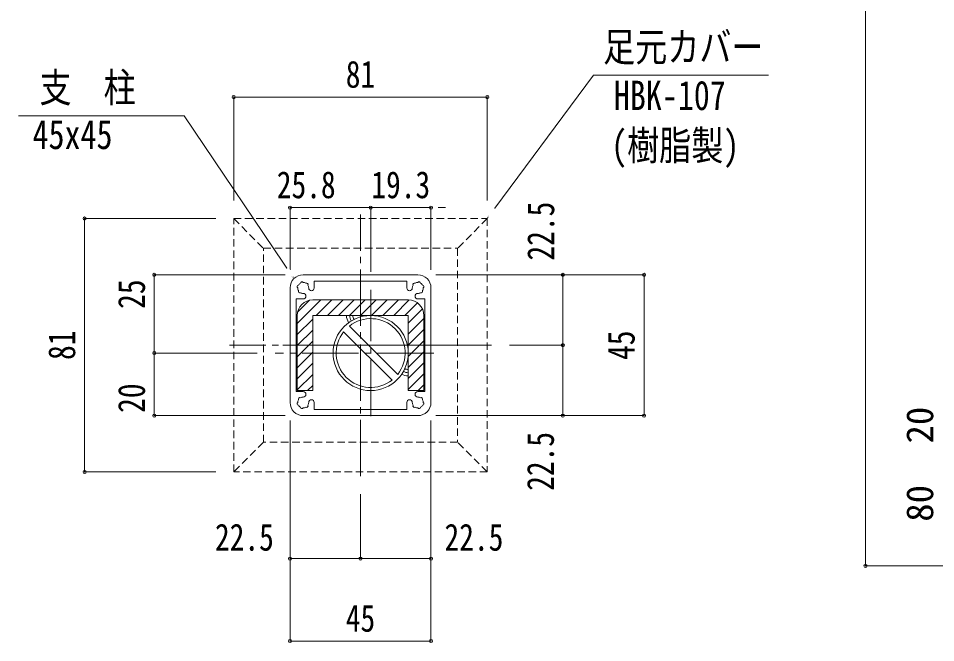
# Model space of a CAD drawing. Units: millimetres at full size; details may follow other scales. Extents: x -3501 to 3497, y -1129 to 1133.
# Drawn here: x 910 to 1496, y -732 to -333 of the extents above; entities that cross this region are included whole.
import ezdxf
from ezdxf.enums import TextEntityAlignment as Align

# ---------------------------------------------------------------- set-up
doc = ezdxf.new("R2010")
doc.units = ezdxf.units.MM
doc.header["$LTSCALE"] = 4
doc.header["$PDMODE"] = 32
doc.header["$PDSIZE"] = 2
doc.linetypes.add('CHAIN2', pattern=[12, 9, -1, 1, -1])
doc.linetypes.add('DASHED1', pattern=[1.8, 1.2, -0.6])
for name, color, linetype, lineweight in [('0-0_0', 7, 'Continuous', 18), ('0-1_1手摺寸法', 3, 'Continuous', 18), ('0-3_2隠れ', 6, 'DASHED1', 18), ('0-5_3中心線', 2, 'CHAIN2', 18), ('0-6_41ｱﾙﾐ', 6, 'Continuous', 18), ('0-7_42ｱﾙﾐ部品', 6, 'Continuous', 18), ('1-0_アンカー', 4, 'Continuous', 9)]:
    doc.layers.add(name, color=color, linetype=linetype, lineweight=lineweight)
doc.styles.add('ＭＳ ゴシック', font='')
doc.styles.get('ＭＳ ゴシック').set_extended_font_data('MS Gothic')

msp = doc.modelspace()

# ---------------------------------------------------------------- linework, layer by layer
at = {"layer": '0-0_0'}
for points in [[(1209.186, -460.858), (1276.94, -369.342), (1388.764, -369.342)], [(1085.647, -499.318), (1015.636, -395.321), (909.602, -395.321)]]:
    msp.add_lwpolyline(points, dxfattribs=at)
at = {"layer": '0-1_1手摺寸法'}
for p, q in [((1450.813, -682.892), (1450.813, 417.108)), ((1450.813, 412.508), (1450.813, -678.292)), ((1047.186, -449.358), (1047.186, -383.289)), ((1047.186, -383.289), (1209.186, -383.289)), ((1204.586, -383.289), (1051.786, -383.289)), ((1209.186, -449.358), (1209.186, -383.289)), ((1083.186, -493.758), (1083.186, -453.908)), ((1134.686, -453.908), (1083.186, -453.908)), ((1087.786, -453.908), (1130.086, -453.908)), ((1130.086, -453.908), (1125.486, -453.908)), ((1134.686, -495.051), (1134.686, -453.908)), ((1134.686, -495.051), (1134.686, -453.908)), ((1173.186, -493.758), (1173.186, -453.908)), ((1177.786, -453.908), (1182.386, -453.908)), ((1035.686, -460.858), (951.92, -460.858)), ((951.92, -622.858), (951.92, -460.858)), ((951.92, -465.458), (951.92, -618.258)), ((1080.086, -496.858), (996.474, -496.858)), ((996.474, -496.858), (996.474, -546.858)), ((1176.286, -496.858), (1257.436, -496.858)), ((1176.286, -496.858), (1309.306, -496.858)), ((1257.436, -541.858), (1257.436, -496.858)), ((1309.306, -586.858), (1309.306, -496.858)), ((996.474, -542.258), (996.474, -501.458)), ((1257.436, -501.458), (1257.436, -537.258)), ((1309.306, -501.458), (1309.306, -582.258)), ((1223.3, -541.858), (1257.436, -541.858)), ((1223.3, -541.858), (1257.436, -541.858)), ((1257.436, -586.858), (1257.436, -541.858)), ((1062.113, -546.858), (996.474, -546.858)), ((1062.113, -546.858), (996.474, -546.858)), ((996.474, -586.858), (996.474, -546.858)), ((1257.436, -546.458), (1257.436, -582.258)), ((996.474, -551.458), (996.474, -582.258)), ((1080.086, -586.858), (996.474, -586.858)), ((1083.186, -589.958), (1083.186, -730.95)), ((1083.186, -589.958), (1083.186, -678.23)), ((1173.186, -589.958), (1173.186, -730.95)), ((1173.186, -589.958), (1173.186, -678.23)), ((1176.286, -586.858), (1257.436, -586.858)), ((1176.286, -586.858), (1309.306, -586.858)), ((1035.686, -622.858), (951.92, -622.858)), ((1128.186, -636.972), (1128.186, -678.23)), ((1128.186, -636.972), (1128.186, -678.23)), ((1083.186, -678.23), (1128.186, -678.23)), ((1123.586, -678.23), (1087.786, -678.23)), ((1128.186, -678.23), (1173.186, -678.23)), ((1168.586, -678.23), (1132.786, -678.23)), ((1677.754, -682.892), (1450.813, -682.892)), ((1083.186, -730.95), (1173.186, -730.95)), ((1168.586, -730.95), (1087.786, -730.95))]:
    msp.add_line(p, q, dxfattribs=at)
msp.add_lwpolyline([(1173.186, -453.908), (1134.686, -453.908), (1173.186, -453.908)], dxfattribs=at)
for centre, radius, start, end in [((1127.577, -522.858), 8.327, 180, 213.214), ((1127.577, -522.858), 6.327, 180, 213.117), ((1127.577, -522.858), 4.327, 180, 215.15), ((1158.686, -553.072), 8.327, 240.328, 270), ((1158.686, -553.072), 6.327, 240.966, 270), ((1158.686, -553.072), 4.327, 239.984, 270)]:
    msp.add_arc(centre, radius, start, end, dxfattribs=at)
for p in [(1047.186, -383.289), (1209.186, -383.289), (1083.186, -453.908), (1134.686, -453.908), (1173.186, -453.908), (951.92, -460.858), (996.474, -496.858), (1257.436, -496.858), (1309.306, -496.858), (1257.436, -541.858), (996.474, -546.858), (996.474, -586.858), (1257.436, -586.858), (1309.306, -586.858), (951.92, -622.858), (1083.186, -678.23), (1128.186, -678.23), (1173.186, -678.23), (1450.813, -682.892), (1083.186, -730.95), (1173.186, -730.95)]:
    msp.add_point(p, dxfattribs=at)
at = {"layer": '0-3_2隠れ'}
for p, q in [((1047.186, -460.858), (1066.186, -479.858)), ((1047.186, -622.858), (1047.186, -460.858)), ((1047.186, -460.858), (1209.186, -460.858)), ((1209.186, -460.858), (1190.186, -479.858)), ((1209.186, -460.858), (1209.186, -622.858)), ((1066.186, -479.858), (1190.186, -479.858)), ((1066.186, -603.858), (1066.186, -479.858)), ((1190.186, -479.858), (1190.186, -603.858)), ((1066.186, -603.858), (1047.186, -622.858)), ((1190.186, -603.858), (1066.186, -603.858)), ((1209.186, -622.858), (1190.186, -603.858)), ((1209.186, -622.858), (1047.186, -622.858))]:
    msp.add_line(p, q, dxfattribs=at)
at = {"layer": '0-5_3中心線'}
for p, q in [((1128.186, -625.472), (1128.186, -458.244)), ((1134.686, -587.165), (1134.686, -506.551)), ((1211.8, -541.858), (1044.572, -541.858)), ((1179.994, -541.858), (1078.613, -541.858)), ((1174.994, -546.858), (1073.613, -546.858))]:
    msp.add_line(p, q, dxfattribs=at)
at = {"layer": '0-6_41ｱﾙﾐ'}
for p, q in [((1148.306, -564.138), (1117.406, -533.238)), ((1151.967, -560.478), (1121.066, -529.577))]:
    msp.add_line(p, q, dxfattribs=at)
msp.add_circle((1134.686, -546.858), 24, dxfattribs=at)
for start, end in [(321.756, 128.244), (141.756, 308.244)]:
    msp.add_arc((1134.686, -546.858), 22.003, start, end, dxfattribs=at)
at = {"layer": '0-7_42ｱﾙﾐ部品'}
for p, q in [((1091.586, -496.858), (1164.786, -496.858)), ((1098.586, -500.858), (1157.786, -500.858)), ((1098.586, -500.858), (1098.586, -505.258)), ((1157.786, -500.858), (1157.786, -505.258)), ((1083.186, -505.258), (1083.186, -578.458)), ((1173.186, -505.258), (1173.186, -578.458)), ((1091.586, -512.258), (1087.186, -512.258)), ((1087.186, -512.258), (1087.186, -571.458)), ((1164.786, -512.258), (1169.186, -512.258)), ((1169.186, -512.258), (1169.186, -571.458)), ((1091.586, -571.458), (1087.186, -571.458)), ((1164.786, -571.458), (1169.186, -571.458)), ((1098.586, -582.858), (1098.586, -578.458)), ((1091.586, -586.858), (1164.786, -586.858))]:
    msp.add_line(p, q, dxfattribs=at)
msp.add_lwpolyline([(1098.586, -582.858), (1157.786, -582.858), (1157.786, -578.458)], dxfattribs=at)
for centre, radius, start, end in [((1091.586, -505.258), 8.4, 90, 180), ((1164.786, -505.258), 8.4, 0, 90), ((1088.689, -504.481), 1, 97.024, 165), ((1091.586, -505.258), 3.5, 135, 149.641), ((1091.586, -505.258), 3.5, 120.359, 135), ((1090.81, -502.36), 1, 105, 172.976), ((1090.81, -502.36), 1, 37.024, 105), ((1091.586, -505.258), 3.5, 75, 89.641), ((1091.586, -505.258), 3.5, 60.359, 75), ((1093.708, -503.136), 1, 45, 112.976), ((1093.708, -503.136), 1, 337.024, 45), ((1091.586, -505.258), 3.5, 15, 29.641), ((1164.786, -505.258), 3.5, 150.359, 165), ((1162.665, -503.136), 1, 135, 202.976), ((1162.665, -503.136), 1, 67.024, 135), ((1164.786, -505.258), 3.5, 105, 119.641), ((1164.786, -505.258), 3.5, 90.359, 105), ((1165.563, -502.36), 1, 75, 142.976), ((1165.563, -502.36), 1, 7.024, 75), ((1164.786, -505.258), 3.5, 45, 59.641), ((1164.786, -505.258), 3.5, 30.359, 45), ((1167.684, -504.481), 1, 15, 82.976), ((1088.689, -504.481), 1, 165, 232.976), ((1091.586, -505.258), 3.5, 180.359, 195), ((1091.586, -505.258), 3.5, 195, 209.641), ((1089.465, -507.379), 1, 157.024, 225), ((1089.465, -507.379), 1, 225, 292.976), ((1091.586, -505.258), 3.5, 240.359, 255), ((1091.586, -505.258), 3.5, 255, 270), ((1091.586, -510.508), 1.75, 270, 90), ((1091.586, -505.258), 3.5, 0.359, 15), ((1096.836, -505.258), 1.75, 180, 0), ((1159.536, -505.258), 1.75, 180, 0), ((1164.786, -505.258), 3.5, 165, 179.641), ((1164.786, -510.508), 1.75, 90, 270), ((1164.786, -505.258), 3.5, 270, 285), ((1164.786, -505.258), 3.5, 285, 299.641), ((1166.908, -507.379), 1, 247.024, 315), ((1166.908, -507.379), 1, 315, 22.976), ((1164.786, -505.258), 3.5, 330.359, 345), ((1164.786, -505.258), 3.5, 345, 359.641), ((1167.684, -504.481), 1, 307.024, 15), ((1091.586, -573.208), 1.75, 270, 90), ((1164.786, -573.208), 1.75, 90, 270), ((1091.586, -578.458), 8.4, 180, 270), ((1088.689, -579.234), 1, 127.024, 195), ((1088.689, -579.234), 1, 195, 262.976), ((1091.586, -578.458), 3.5, 165, 179.641), ((1091.586, -578.458), 3.5, 150.359, 165), ((1089.465, -576.336), 1, 135, 202.976), ((1089.465, -576.336), 1, 67.024, 135), ((1091.586, -578.458), 3.5, 105, 119.641), ((1091.586, -578.458), 3.5, 90, 105), ((1091.586, -578.458), 3.5, 330.359, 345), ((1091.586, -578.458), 3.5, 345, 359.641), ((1096.836, -578.458), 1.75, 0, 180), ((1159.536, -578.458), 1.75, 0, 180), ((1164.786, -578.458), 3.5, 180.359, 195), ((1164.786, -578.458), 3.5, 195, 209.641), ((1164.786, -578.458), 3.5, 75, 90), ((1164.786, -578.458), 8.4, 270, 0), ((1164.786, -578.458), 3.5, 60.359, 75), ((1166.908, -576.336), 1, 45, 112.976), ((1166.908, -576.336), 1, 337.024, 45), ((1167.684, -579.234), 1, 277.024, 345), ((1164.786, -578.458), 3.5, 15, 29.641), ((1164.786, -578.458), 3.5, 0.359, 15), ((1167.684, -579.234), 1, 345, 52.976), ((1091.586, -578.458), 3.5, 210.359, 225), ((1091.586, -578.458), 3.5, 225, 239.641), ((1090.81, -581.356), 1, 187.024, 255), ((1090.81, -581.356), 1, 255, 322.976), ((1091.586, -578.458), 3.5, 270.359, 285), ((1091.586, -578.458), 3.5, 285, 299.641), ((1093.708, -580.579), 1, 247.024, 315), ((1093.708, -580.579), 1, 315, 22.976), ((1162.665, -580.579), 1, 157.024, 225), ((1162.665, -580.579), 1, 225, 292.976), ((1164.786, -578.458), 3.5, 240.359, 255), ((1164.786, -578.458), 3.5, 255, 269.641), ((1165.563, -581.356), 1, 217.024, 285), ((1165.563, -581.356), 1, 285, 352.976), ((1164.786, -578.458), 3.5, 300.359, 315), ((1164.786, -578.458), 3.5, 315, 329.641)]:
    msp.add_arc(centre, radius, start, end, dxfattribs=at)
at = {"layer": '1-0_アンカー'}
for p, q in [((1087.686, -528.037), (1102.866, -512.858)), ((1087.951, -520.702), (1095.53, -513.122)), ((1097.686, -512.858), (1158.686, -512.858)), ((1099.937, -522.858), (1109.937, -512.858)), ((1107.008, -522.858), (1117.008, -512.858)), ((1114.079, -522.858), (1124.079, -512.858)), ((1128.221, -522.858), (1138.221, -512.858)), ((1142.363, -522.858), (1152.363, -512.858)), ((1149.434, -522.858), (1159.374, -512.918)), ((1156.506, -522.858), (1164.556, -514.807)), ((1158.686, -527.748), (1167.738, -518.696)), ((1087.686, -570.858), (1087.686, -522.858)), ((1087.686, -535.108), (1097.686, -525.108)), ((1097.686, -570.858), (1097.686, -522.858)), ((1097.686, -522.858), (1158.686, -522.858)), ((1120.686, -522.858), (1158.686, -522.858)), ((1158.686, -522.858), (1158.686, -570.858)), ((1158.686, -534.819), (1168.686, -524.819)), ((1168.686, -522.858), (1168.686, -570.858)), ((1088.008, -541.858), (1097.686, -532.179)), ((1158.719, -541.858), (1168.686, -531.89)), ((1165.79, -541.858), (1168.686, -538.961)), ((1087.686, -542.179), (1088.008, -541.858)), ((1087.686, -549.25), (1095.079, -541.858)), ((1095.079, -541.858), (1097.686, -539.25)), ((1158.686, -541.89), (1158.719, -541.858)), ((1158.686, -548.961), (1165.79, -541.858)), ((1087.686, -556.321), (1097.686, -546.321)), ((1158.686, -556.032), (1168.686, -546.032)), ((1087.686, -563.392), (1097.686, -553.392)), ((1158.686, -563.103), (1168.686, -553.103)), ((1087.686, -570.464), (1097.686, -560.464)), ((1158.686, -570.174), (1168.686, -560.174)), ((1094.363, -570.858), (1097.686, -567.534)), ((1165.074, -570.858), (1168.686, -567.245)), ((1087.686, -570.858), (1097.686, -570.858)), ((1158.686, -570.858), (1168.686, -570.858))]:
    msp.add_line(p, q, dxfattribs=at)
for points in [[(1121.15, -522.858), (1128.186, -515.821), (1131.15, -512.858)], [(1135.292, -522.858), (1139.686, -518.464), (1145.292, -512.858)]]:
    msp.add_lwpolyline(points, dxfattribs=at)
for centre, start, end in [((1097.686, -522.858), 90, 180), ((1158.686, -522.858), 0, 90)]:
    msp.add_arc(centre, 10, start, end, dxfattribs=at)

# ---------------------------------------------------------------- texts
at = {"layer": '0-0_0', "style": 'ＭＳ ゴシック', "width": 0.8}
for s, p in [('足元カバー', (1283.188, -366.199)), ('支\u3000柱', (923.103, -392.178)), ('HBK-107', (1290.029, -397.183)), ('45x45', (918.67, -422.111)), ('(樹脂製)', (1288.298, -429.191))]:
    msp.add_text(s, height=18.77, dxfattribs=at).set_placement(p, align=Align.BOTTOM_LEFT)
at = {"layer": '0-1_1手摺寸法', "color": 7, "style": 'ＭＳ ゴシック', "width": 0.8}
for s, p in [('81', (1118.766, -382.47)), ('25.8', (1074.708, -453.089)), ('19.3', (1135.095, -453.089)), ('22.5', (1035.21, -678.313)), ('22.5', (1181.85, -678.345)), ('45', (1118.766, -730.132))]:
    msp.add_text(s, height=17.27, dxfattribs=at).set_placement(p, align=Align.BOTTOM_LEFT)
for s, p in [('22.5', (1257.099, -487.752)), ('25', (995.656, -518.633)), ('81', (951.102, -551.278)), ('45', (1308.487, -551.278)), ('20', (995.656, -585.091)), ('22.5', (1256.904, -634.911))]:
    msp.add_text(s, height=17.27, rotation=90, dxfattribs=at).set_placement(p, align=Align.BOTTOM_LEFT)
at = {"layer": '0-1_1手摺寸法', "style": 'ＭＳ ゴシック'}
for s, p in [('20', (1499.218, -604.669)), ('80', (1499.218, -654.669))]:
    msp.add_text(s, height=17.27, rotation=90, dxfattribs=at).set_placement(p, align=Align.BOTTOM_LEFT)

# ---------------------------------------------------------------- next in the draw order: wipeouts: each hides what was drawn before it
for points in [[(1212.758, -453.699), (1214.991, -455.352), (1209.186, -460.858), (1209.186, -460.858)], [(1080.095, -493.558), (1082.4, -492.007), (1085.647, -499.318), (1085.647, -499.318)]]:
    msp.add_wipeout(points)

doc.saveas('drawing.dxf')
